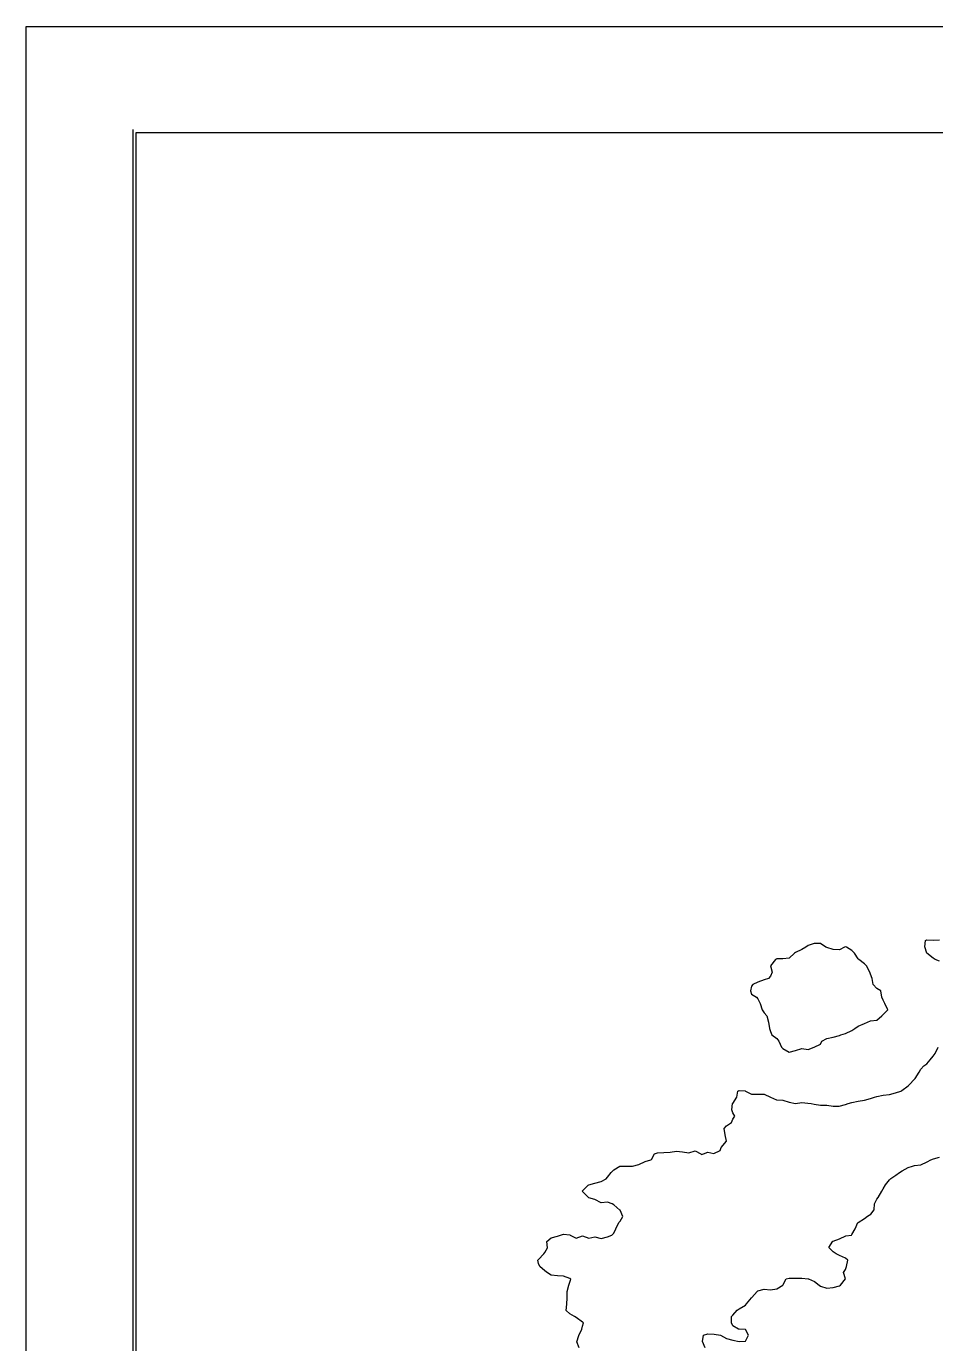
# Model space of a CAD drawing. Extents: x 597 to 1462, y 540 to 1101.
# Drawn here: x 596.9 to 739, y 895 to 1100.6 of the extents above; entities that cross this region are included whole.
import ezdxf

# ---------------------------------------------------------------- set-up
doc = ezdxf.new("R2010")
doc.units = 0
for name, color, linetype in [('Frame_Outer', 7, 'CONTINUOUS'), ('Gridlinescont', 7, 'CONTINUOUS'), ('TEST', 7, 'CONTINUOUS')]:
    doc.layers.add(name, color=color, linetype=linetype)

msp = doc.modelspace()

# ---------------------------------------------------------------- linework, layer by layer
at = {"layer": 'Frame_Outer', "color": 7}
msp.add_lwpolyline([(596.917639, 1100.637229), (1462.392328, 1100.637229), (1462.392328, 539.962512), (596.917639, 539.962512), (596.917639, 1100.637229), (1462.392328, 1100.637229), (1462.392328, 539.962512), (596.917639, 539.962512), (596.917639, 1100.637229), (1462.392328, 1100.637229), (1462.392328, 539.962512), (596.917639, 539.962512), (596.917639, 1100.637229)], close=True, dxfattribs=at)
at = {"layer": 'Gridlinescont', "color": 7}
msp.add_lwpolyline([(613.57383, 1084.539739), (613.57383, 556.05999)], dxfattribs=at)
msp.add_lwpolyline([(614.04912, 1084.06444), (1445.260818, 1084.06444), (1445.260818, 556.535283), (614.04912, 556.535283), (614.04912, 1084.06444)], close=True, dxfattribs=at)
at = {"layer": 'TEST', "color": 7}
for points in [[(719.974176, 941.247914), (719.990827, 941.256098), (720.969179, 941.738303), (721.18649, 942.227592), (721.947446, 942.608112), (722.925854, 942.829516), (723.904177, 943.108125), (724.148892, 943.206), (724.88267, 943.431834), (725.861078, 943.88339), (726.350253, 944.184577), (726.839429, 944.575766), (727.817837, 944.966926), (728.307013, 945.16259), (728.796189, 945.407277), (729.774512, 945.488642), (730.557171, 946.140914), (730.752835, 946.3856), (731.486613, 947.119406), (730.997494, 948.09773), (730.752751, 948.586905), (730.557114, 949.076138), (730.361534, 950.054489), (729.774512, 950.421576), (729.163021, 951.033066), (729.040734, 952.011418), (728.796019, 952.663634), (728.67362, 952.989826), (728.143663, 953.968149), (727.817527, 954.261576), (726.961406, 954.946388), (726.83909, 955.068731), (726.268409, 955.924796), (725.860795, 956.36955), (725.022172, 956.903204), (724.882274, 956.957362), (724.686694, 956.903204), (723.904036, 956.468356), (722.925628, 956.536033), (721.94722, 956.82119), (721.807689, 956.902668), (720.969122, 957.43635), (719.990714, 957.461186), (719.012363, 957.146875), (718.686198, 956.902188), (718.034011, 956.511028), (717.055603, 956.063734), (716.916016, 955.92378), (716.077449, 955.190059), (715.099041, 955.043134), (714.12069, 955.067969), (713.957452, 954.94557), (713.161303, 953.967246), (713.386714, 952.98881), (713.142028, 952.336594), (712.815863, 952.010402), (712.16362, 951.793204), (711.185296, 951.423606), (710.402609, 951.032474), (710.207029, 950.787759), (710.023641, 950.053981), (710.207029, 949.564834), (710.940751, 949.075573), (711.185466, 948.830886), (711.552552, 948.097165), (711.837766, 947.118729), (712.163874, 946.629581), (712.583171, 946.140321), (712.816033, 945.161998), (712.97927, 944.183646), (713.142169, 943.694414), (713.337749, 943.205238), (714.12052, 942.646184), (714.446628, 942.226886), (714.854185, 941.248478), (715.098872, 941.085664), (716.07728, 940.51487), (717.055603, 940.759557), (718.034011, 941.085721), (719.012363, 940.903631), (719.974684, 941.248958)], [(739.547614, 954.704072), (738.848775, 954.975796), (738.569262, 955.171319), (737.590939, 955.942012), (737.570336, 955.953865), (737.26342, 956.932273), (737.344813, 957.910596), (737.589528, 958.050155), (738.567936, 957.999242), (739.546287, 958.050155)], [(683.288702, 894.312976), (682.908125, 895.291299), (683.234233, 896.269707), (683.669081, 897.248171), (683.777934, 897.737291), (683.917945, 898.226466), (683.777934, 898.348782), (682.799583, 899.082588), (682.554896, 899.204987), (681.821118, 899.624313), (681.262036, 900.183311), (681.332112, 901.161719), (681.376675, 902.14007), (681.40151, 903.118478), (681.657683, 904.096773), (681.820921, 904.586062), (681.984243, 905.075238), (681.820921, 905.173), (680.842513, 905.510255), (679.864189, 905.564357), (678.885866, 905.686757), (678.298816, 906.053787), (677.907599, 906.379951), (677.12494, 907.03211), (676.929332, 907.521342), (676.820507, 908.010518), (676.929332, 908.150472), (677.767843, 908.989039), (677.907825, 909.233726), (678.327151, 909.967504), (678.23382, 910.945912), (678.886092, 911.504937), (679.864443, 911.761082), (680.353676, 911.924376), (680.842738, 912.08767), (681.821175, 911.956267), (681.853687, 911.923755), (682.80057, 911.434608), (683.778894, 911.801638), (684.757217, 911.434608), (685.735625, 911.644129), (686.714033, 911.380139), (687.692385, 911.644129), (688.344628, 911.923614), (688.670736, 912.249694), (688.9969, 912.901966), (689.45348, 913.880261), (689.64906, 914.124976), (690.068414, 914.858782), (689.64906, 915.805552), (689.632408, 915.838064), (688.670087, 916.676688), (688.425372, 916.816162), (687.691594, 917.060905), (686.713186, 916.956172), (685.734835, 917.468688), (684.756427, 917.771004), (684.739776, 917.79584), (683.777454, 918.758161), (683.760803, 918.774812), (683.777454, 918.863628), (684.66685, 919.752995), (684.755721, 919.764848), (685.734073, 920.032395), (686.712481, 920.296385), (687.49514, 920.731149), (687.69072, 920.975835), (688.27777, 921.709641), (688.668902, 922.100858), (689.615757, 922.687908), (689.648269, 922.72042), (690.626677, 922.703769), (691.605029, 922.703769), (692.58338, 922.932538), (693.561788, 923.421714), (694.451184, 923.666401), (694.540055, 923.755188), (695.029203, 924.644611), (695.51835, 924.753464), (696.496758, 924.822722), (697.47511, 924.889608), (698.453518, 925.036533), (699.43187, 924.950992), (700.410278, 924.784904), (701.388601, 925.072996), (702.244722, 924.644922), (702.367009, 924.504996), (702.693201, 924.644922), (703.34536, 924.862233), (704.323768, 924.676446), (705.302176, 925.134069), (705.465414, 925.623245), (706.261563, 926.601653), (706.085174, 927.580005), (705.914147, 928.558413), (706.281177, 928.977654), (707.063864, 929.536764), (707.2595, 930.025912), (707.58558, 930.515172), (707.2595, 931.00432), (707.096178, 931.493496), (707.240225, 932.471819), (707.260827, 932.492421), (707.87229, 933.45161), (708.043768, 934.430018), (708.23932, 934.518833), (709.217756, 934.453527), (709.250268, 934.428691), (710.197152, 933.939516), (711.175447, 933.939516), (712.153798, 933.939516), (713.132206, 933.462475), (713.148857, 933.449493), (714.111292, 933.058361), (715.089587, 933.021729), (716.067938, 932.666976), (717.046346, 932.477943), (718.024782, 932.611321), (719.003078, 932.553184), (719.492253, 932.471791), (719.981429, 932.349447), (720.959837, 932.204978), (721.938189, 932.193124), (722.916597, 932.069906), (723.89492, 932.08176), (724.873328, 932.318713), (725.292626, 932.472976), (725.85168, 932.636213), (726.830031, 932.818331), (727.808439, 932.994692), (728.786847, 933.255804), (729.373785, 933.451384), (729.765001, 933.554508), (730.743353, 933.796739), (731.721761, 933.908048), (732.700169, 934.142095), (733.515424, 934.429792), (733.678746, 934.511185), (734.657098, 935.244963), (734.835067, 935.408285), (735.635562, 936.28879), (735.724377, 936.386608), (736.346988, 937.36496), (736.613744, 937.854135), (737.10292, 938.343368), (737.592152, 938.669475), (738.081243, 939.321776), (738.570504, 939.855373), (738.876207, 940.300127), (739.315824, 941.27845)], [(702.946101, 894.330643), (702.526803, 895.309079), (702.712957, 896.287402), (703.365201, 896.504742), (704.343609, 896.484139), (705.32196, 896.304505), (705.354472, 896.287854), (706.301271, 895.798622), (707.279679, 895.553878), (708.258031, 895.340744), (709.236439, 895.398064), (709.725615, 896.287543), (709.236439, 897.17691), (708.258031, 897.234258), (708.169244, 897.26677), (707.279764, 897.755946), (707.084212, 898.245093), (707.084212, 899.223501), (707.279764, 899.419081), (707.932036, 900.201768), (708.258172, 900.419079), (709.236608, 901.016939), (709.39945, 901.180176), (710.19876, 902.158612), (710.215411, 902.170466), (711.071504, 903.135016), (711.193819, 903.257416), (712.172227, 903.502131), (713.150579, 903.379731), (714.128987, 903.526656), (715.075786, 904.113707), (715.108298, 904.202466), (715.597474, 905.091861), (716.086621, 905.200714), (717.065058, 905.233226), (718.043466, 905.233226), (719.021817, 905.112491), (719.068779, 905.091889), (720.000536, 904.700729), (720.734313, 904.113707), (720.979028, 903.97412), (721.957436, 903.669291), (722.935844, 903.758078), (723.914196, 904.015832), (724.109748, 904.113707), (724.86091, 905.092115), (724.56627, 906.070466), (724.892434, 906.559642), (725.032332, 907.048818), (725.218542, 908.027226), (724.892434, 908.353277), (723.914026, 908.760919), (723.424851, 909.005634), (722.935675, 909.331685), (722.283431, 909.983957), (722.889108, 910.962393), (722.936098, 910.982996), (723.914422, 911.354936), (724.892745, 911.80223), (725.782225, 911.942128), (725.871012, 912.030915), (726.360244, 912.920282), (726.802853, 913.89869), (726.849815, 913.915341), (727.828166, 914.551611), (728.317314, 914.877775), (728.806574, 915.203855), (729.365572, 915.856183), (729.41815, 916.834535), (729.785208, 917.568312), (729.980788, 917.812999), (730.51893, 918.791407), (730.763644, 919.182567), (731.130646, 919.769674), (731.742137, 920.584929), (731.937689, 920.748251), (732.72046, 921.307277), (733.307483, 921.726575), (733.698614, 921.943886), (734.677051, 922.509205), (735.329294, 922.704757), (735.655374, 922.780392), (736.633782, 922.883121), (737.612218, 923.35748), (738.199156, 923.68356), (738.5904, 923.861642), (739.568696, 924.0752)]]:
    msp.add_lwpolyline(points, dxfattribs=at)

doc.saveas('drawing.dxf')
